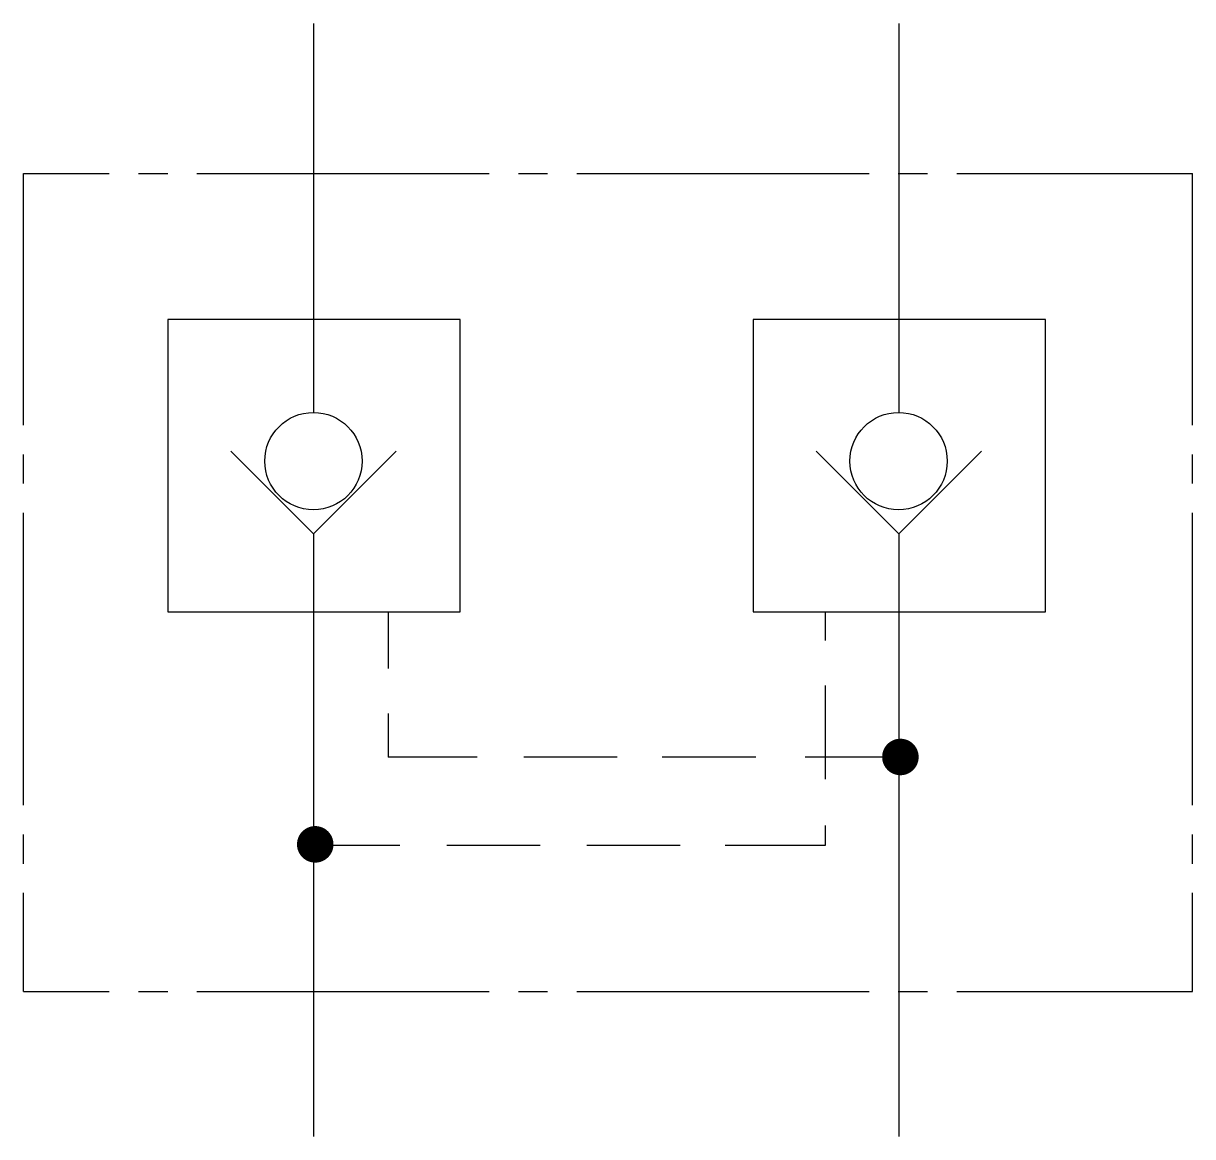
# Model space of a CAD drawing. Extents: x 538.3 to 578.3, y 72.8 to 110.9.
import ezdxf

# ---------------------------------------------------------------- set-up
doc = ezdxf.new("R2010")
doc.units = 0
doc.header["$LTSCALE"] = 5
doc.header["$MEASUREMENT"] = 0
doc.layers.add('11', color=1, linetype='CONTINUOUS')
doc.layers.add('12', color=2, linetype='CONTINUOUS')

msp = doc.modelspace()

# ---------------------------------------------------------------- linework, layer by layer
at = {"layer": '11'}
for p, q in [((548.217, 97.606), (548.217, 110.914)), ((568.242, 97.606), (568.242, 110.914)), ((548.223, 100.78), (543.223, 100.78)), ((543.223, 100.78), (543.223, 90.78)), ((553.223, 100.78), (548.223, 100.78)), ((553.223, 90.78), (553.223, 100.78)), ((563.248, 100.78), (563.248, 90.78)), ((568.248, 100.78), (563.248, 100.78)), ((573.248, 100.78), (568.248, 100.78)), ((573.248, 90.78), (573.248, 100.78)), ((545.376, 96.282), (548.204, 93.453)), ((548.204, 93.453), (551.033, 96.282)), ((565.402, 96.282), (568.23, 93.453)), ((568.23, 93.453), (571.059, 96.282)), ((548.205, 93.456), (548.205, 72.832)), ((568.231, 93.456), (568.231, 72.832)), ((543.223, 90.78), (553.223, 90.78)), ((563.248, 90.78), (573.248, 90.78))]:
    msp.add_line(p, q, dxfattribs=at)
at = {"layer": '11', "const_width": 0.625}
for points in [[(567.975, 85.819, 1), (568.6, 85.819, 1)], [(547.95, 82.83, 1), (548.575, 82.83, 1)]]:
    msp.add_lwpolyline(points, format="xyb", close=True, dxfattribs=at)
at = {"layer": '11'}
for centre in [(548.2, 95.94), (568.225, 95.94)]:
    msp.add_circle(centre, 1.665, dxfattribs=at)
at = {"layer": '12'}
for p, q in [((538.275, 97.169), (538.275, 105.777)), ((538.275, 105.777), (541.216, 105.777)), ((542.216, 105.777), (543.216, 105.777)), ((544.216, 105.777), (554.216, 105.777)), ((555.216, 105.777), (556.216, 105.777)), ((557.216, 105.777), (567.216, 105.777)), ((568.216, 105.777), (569.216, 105.777)), ((570.216, 105.777), (578.287, 105.777)), ((578.287, 97.169), (578.287, 105.777)), ((538.275, 95.169), (538.275, 96.169)), ((578.287, 95.169), (578.287, 96.169)), ((538.275, 84.169), (538.275, 94.169)), ((578.287, 84.169), (578.287, 94.169)), ((550.762, 90.78), (550.762, 88.849)), ((565.707, 90.78), (565.707, 89.805)), ((565.707, 88.265), (565.707, 85.065)), ((550.762, 87.308), (550.762, 85.81)), ((553.808, 85.81), (550.762, 85.81)), ((558.6, 85.81), (555.4, 85.81)), ((563.34, 85.81), (560.14, 85.81)), ((568.223, 85.81), (565.023, 85.81)), ((565.707, 83.473), (565.707, 82.79)), ((538.275, 82.169), (538.275, 83.169)), ((578.287, 82.169), (578.287, 83.169)), ((551.163, 82.79), (548.205, 82.79)), ((555.963, 82.79), (552.763, 82.79)), ((560.754, 82.79), (557.554, 82.79)), ((565.707, 82.79), (562.295, 82.79)), ((538.275, 77.801), (538.275, 81.169)), ((578.287, 77.801), (578.287, 81.169)), ((538.275, 77.801), (541.216, 77.801)), ((542.216, 77.801), (543.216, 77.801)), ((544.216, 77.801), (554.216, 77.801)), ((555.216, 77.801), (556.216, 77.801)), ((557.216, 77.801), (567.216, 77.801)), ((568.216, 77.801), (569.216, 77.801)), ((570.216, 77.801), (578.287, 77.801))]:
    msp.add_line(p, q, dxfattribs=at)

doc.saveas('drawing.dxf')
